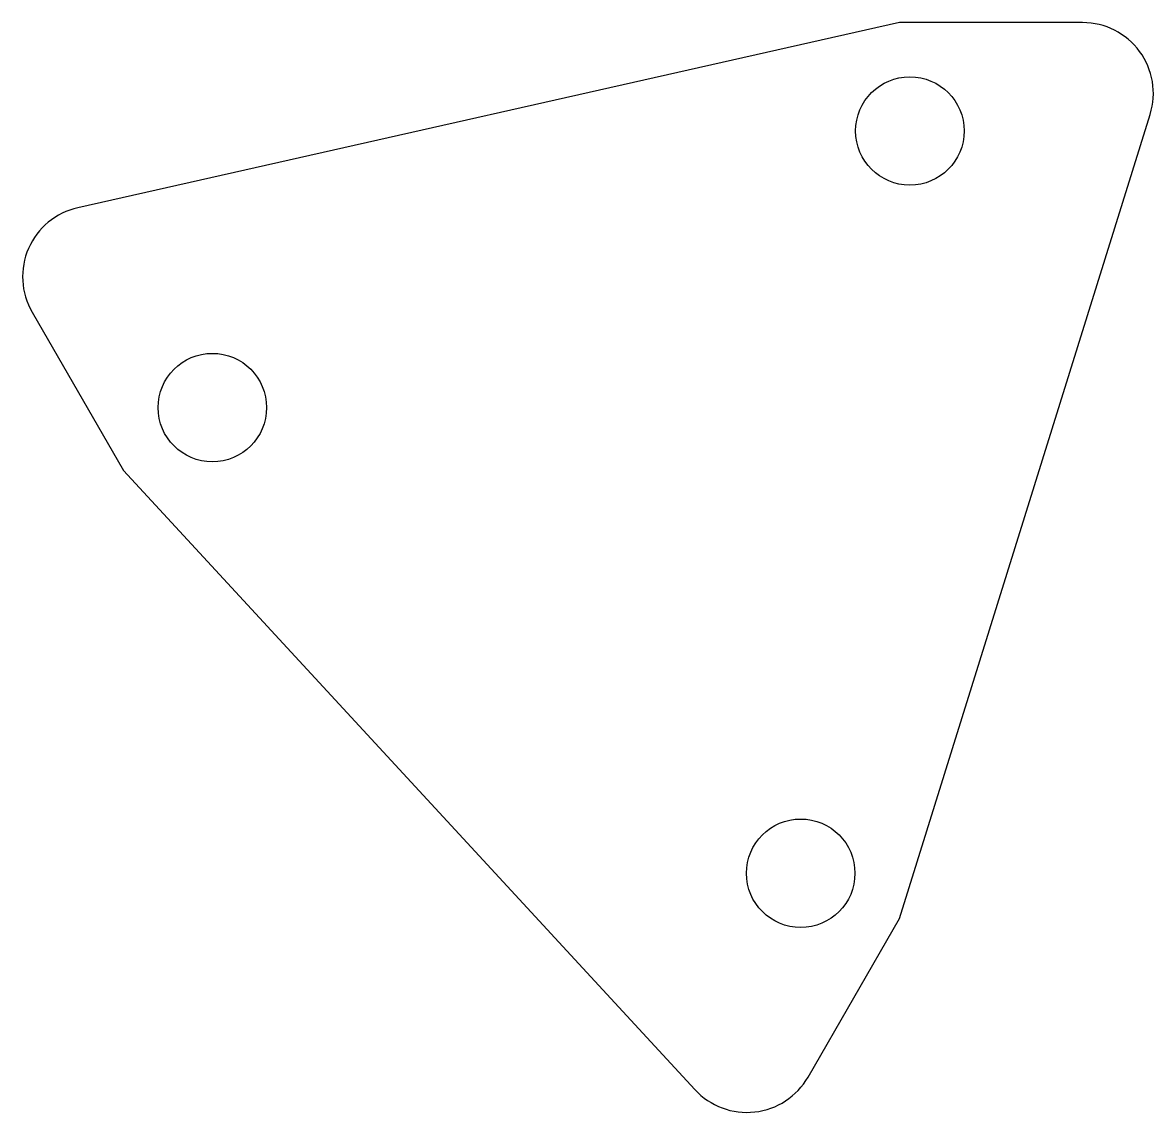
# Model space of a CAD drawing. Header units: millimetres. Extents: x -30.4 to -6.5, y -13.6 to 9.5.
import ezdxf

# ---------------------------------------------------------------- set-up
doc = ezdxf.new("R2010")
doc.units = ezdxf.units.MM
doc.layers.get('0').update_dxf_attribs({"linetype": 'CONTINUOUS'})

msp = doc.modelspace()

# ---------------------------------------------------------------- linework, layer by layer
msp.add_lwpolyline([(-16.177, -13.127, 0.505684), (-13.775, -12.86), (-11.836, -9.5), (-6.524, 7.554, 0.505684), (-7.956, 9.5), (-11.836, 9.5), (-29.261, 5.573, 0.505684), (-30.23, 3.36), (-28.29, 0)], format="xyb", close=True)
for centre in [(-11.619, 7.202), (-26.408, 1.336), (-13.934, -8.539)]:
    msp.add_circle(centre, 1.15)

doc.saveas('drawing.dxf')
